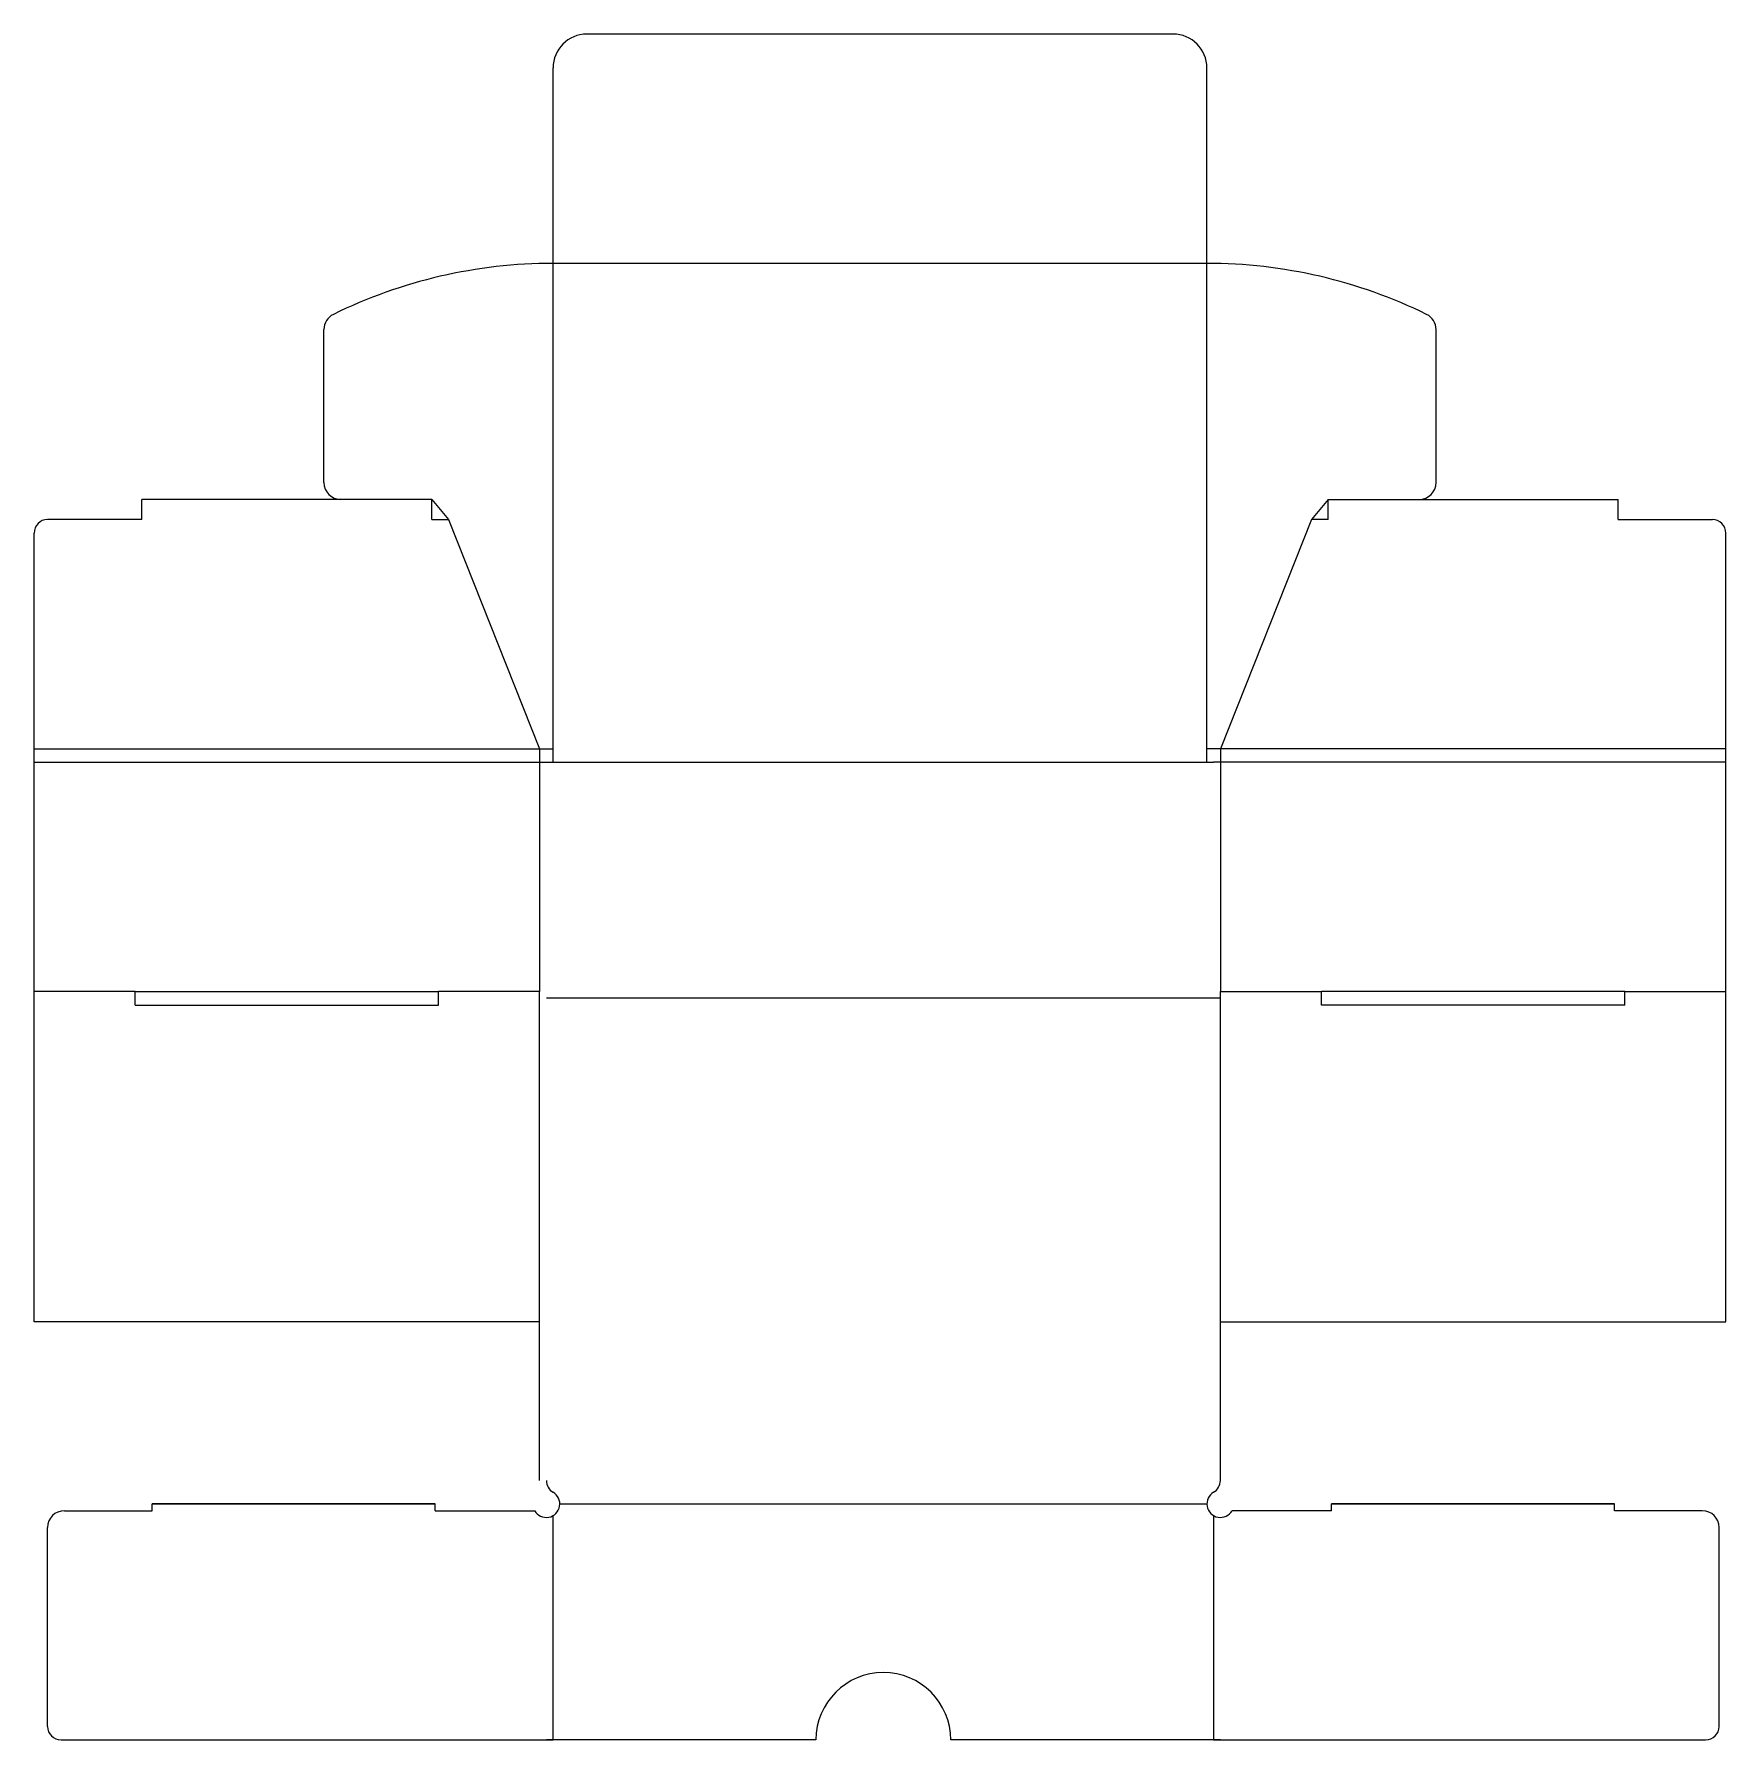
# Model space of a CAD drawing. Header units: centimetres. Extents: x 1046 to 1297, y -564 to -311.
import ezdxf

# ---------------------------------------------------------------- set-up
doc = ezdxf.new("R2010")
doc.units = ezdxf.units.CM
doc.header["$MEASUREMENT"] = 0

msp = doc.modelspace()

# ---------------------------------------------------------------- linework, layer by layer
at = {"color": 7}
for p, q in [((1214.89, -310.74), (1127.89, -310.74)), ((1122.89, -344.74), (1122.89, -315.74)), ((1219.89, -344.74), (1219.89, -315.74)), ((1104.89, -379.74), (1107.39, -382.74)), ((1237.89, -379.74), (1235.39, -382.74)), ((1061.89, -382.74), (1047.89, -382.74)), ((1104.89, -382.74), (1107.39, -382.74)), ((1107.39, -382.74), (1120.89, -416.74)), ((1235.39, -382.74), (1221.89, -416.74)), ((1237.89, -382.74), (1235.39, -382.74)), ((1280.89, -382.74), (1294.89, -382.74)), ((1045.89, -418.74), (1045.89, -416.74)), ((1120.89, -416.74), (1122.89, -416.74)), ((1120.89, -416.74), (1120.89, -418.74)), ((1221.89, -416.74), (1219.89, -416.74)), ((1221.89, -416.74), (1221.89, -418.74)), ((1296.89, -418.74), (1296.89, -416.74)), ((1120.89, -418.74), (1121.89, -418.74)), ((1221.89, -418.74), (1220.89, -418.74)), ((1060.89, -454.74), (1060.89, -452.74)), ((1105.89, -454.74), (1105.89, -452.74)), ((1236.89, -454.74), (1236.89, -452.74)), ((1281.89, -454.74), (1281.89, -452.74))]:
    msp.add_line(p, q, dxfattribs=at)
at = {"color": 5}
for p, q in [((1219.89, -344.74), (1122.89, -344.74)), ((1122.89, -418.74), (1122.89, -344.74)), ((1219.89, -418.74), (1219.89, -344.74)), ((1045.89, -416.74), (1120.89, -416.74)), ((1296.89, -416.74), (1221.89, -416.74)), ((1045.89, -418.74), (1120.89, -418.74)), ((1120.89, -418.74), (1120.89, -452.74)), ((1121.89, -418.74), (1220.89, -418.74)), ((1296.89, -418.74), (1221.89, -418.74)), ((1221.89, -418.74), (1221.89, -452.74)), ((1060.89, -452.74), (1045.89, -452.74)), ((1120.89, -452.74), (1105.89, -452.74)), ((1221.89, -452.74), (1236.89, -452.74)), ((1281.89, -452.74), (1296.89, -452.74)), ((1221.89, -453.74), (1121.89, -453.74)), ((1123.89, -528.74), (1219.89, -528.74)), ((1122.89, -563.74), (1122.89, -530.47)), ((1220.89, -530.47), (1220.89, -563.74))]:
    msp.add_line(p, q, dxfattribs=at)
for p, q in [((1088.89, -377.24), (1088.89, -354.55)), ((1253.89, -377.24), (1253.89, -354.55)), ((1061.89, -382.74), (1061.89, -379.74)), ((1104.89, -379.74), (1061.89, -379.74)), ((1104.89, -382.74), (1104.89, -379.74)), ((1237.89, -379.74), (1280.89, -379.74)), ((1237.89, -382.74), (1237.89, -379.74)), ((1280.89, -382.74), (1280.89, -379.74)), ((1045.89, -416.74), (1045.89, -384.74)), ((1296.89, -416.74), (1296.89, -384.74)), ((1045.89, -452.74), (1045.89, -418.74)), ((1296.89, -452.74), (1296.89, -418.74)), ((1045.89, -501.74), (1045.89, -452.74)), ((1060.89, -452.74), (1105.89, -452.74)), ((1120.89, -525.27), (1120.89, -452.74)), ((1221.89, -525.27), (1221.89, -452.74)), ((1281.89, -452.74), (1236.89, -452.74)), ((1296.89, -501.74), (1296.89, -452.74)), ((1060.89, -454.74), (1105.89, -454.74)), ((1281.89, -454.74), (1236.89, -454.74)), ((1120.89, -501.74), (1045.89, -501.74)), ((1221.89, -501.74), (1296.89, -501.74)), ((1105.39, -528.74), (1063.39, -528.74)), ((1063.39, -529.74), (1063.39, -528.74)), ((1063.39, -528.74), (1105.39, -528.74)), ((1105.39, -529.74), (1105.39, -528.74)), ((1280.39, -528.74), (1238.39, -528.74)), ((1238.39, -528.74), (1280.39, -528.74)), ((1238.39, -529.74), (1238.39, -528.74)), ((1280.39, -529.74), (1280.39, -528.74)), ((1050.39, -529.74), (1063.39, -529.74)), ((1105.39, -529.74), (1120.16, -529.74)), ((1238.39, -529.74), (1223.62, -529.74)), ((1293.39, -529.74), (1280.39, -529.74)), ((1047.89, -561.74), (1047.89, -532.24)), ((1295.89, -561.74), (1295.89, -532.24)), ((1049.89, -563.74), (1122.89, -563.74)), ((1161.89, -563.74), (1121.89, -563.74)), ((1221.89, -563.74), (1181.89, -563.74)), ((1220.89, -563.74), (1293.89, -563.74))]:
    msp.add_line(p, q)
at = {"color": 7}
for centre, radius, start, end in [((1127.89, -315.74), 5, 90, 180), ((1214.89, -315.74), 5, 0, 90), ((1122.89, -418.74), 74, 90, 116.1396), ((1219.89, -418.74), 74, 63.8604, 90), ((1091.39, -354.55), 2.5, 116.1396, 180), ((1251.39, -354.55), 2.5, 0, 63.8604), ((1091.39, -377.24), 2.5, 180, 270), ((1251.39, -377.24), 2.5, 270, 0), ((1047.89, -384.74), 2, 90, 180), ((1294.89, -384.74), 2, 0, 90)]:
    msp.add_arc(centre, radius, start, end, dxfattribs=at)
for centre, radius, start, end in [((1123.89, -525.27), 2, 180, 240), ((1219.89, -525.27), 2, 300, 0), ((1121.89, -528.74), 2, 210, 60), ((1221.89, -528.74), 2, 120, 330), ((1050.39, -532.24), 2.5, 90, 180), ((1293.39, -532.24), 2.5, 0, 90), ((1171.89, -563.74), 10, 0, 180), ((1049.89, -561.74), 2, 180, 270), ((1293.89, -561.74), 2, 270, 0)]:
    msp.add_arc(centre, radius, start, end)

doc.saveas('drawing.dxf')
